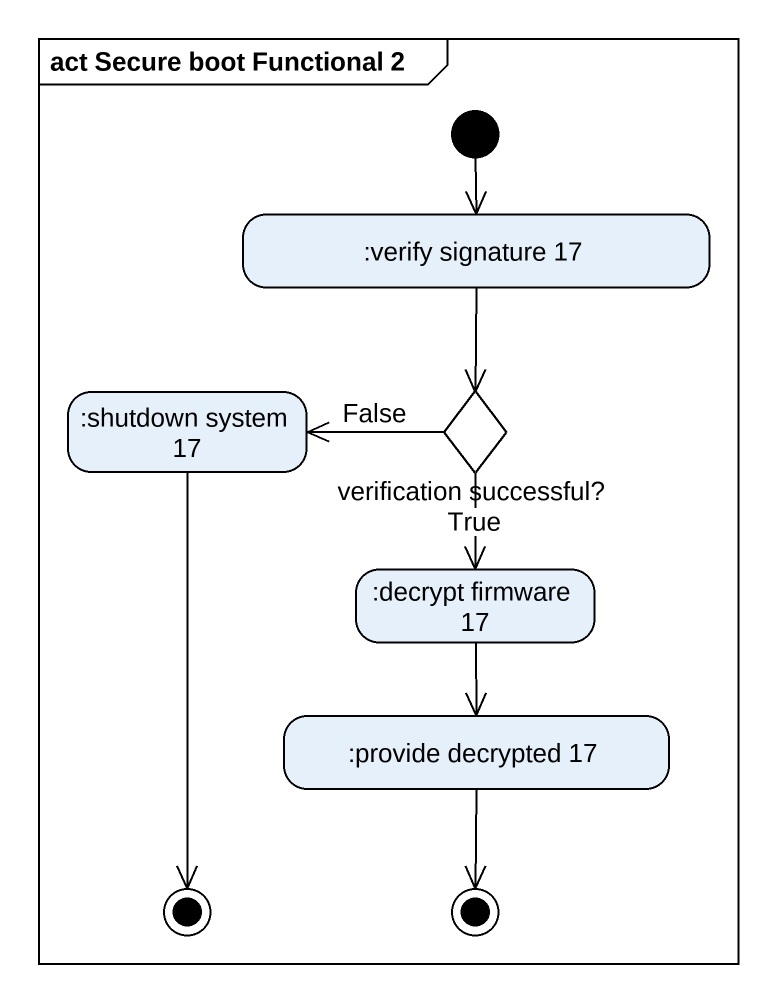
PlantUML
@startuml
mainframe act Secure boot Functional 2
hide empty description
state ":verify signature 17" as verify_signature_17
state ":shutdown system 17" as shutdown_system_17
state "verification successful?" as verification_successful <<choice>>
state ":decrypt firmware 17" as decrypt_firmware_17
state ":provide decrypted 17" as provide_decrypted_17
state final1 <<end>>
state final2 <<end>>
[*] --> verify_signature_17
verify_signature_17 --> verification_successful
shutdown_system_17 --> final1
verification_successful -left-> shutdown_system_17 : False
verification_successful --> decrypt_firmware_17 : True
decrypt_firmware_17 --> provide_decrypted_17
provide_decrypted_17 --> final2
@enduml
